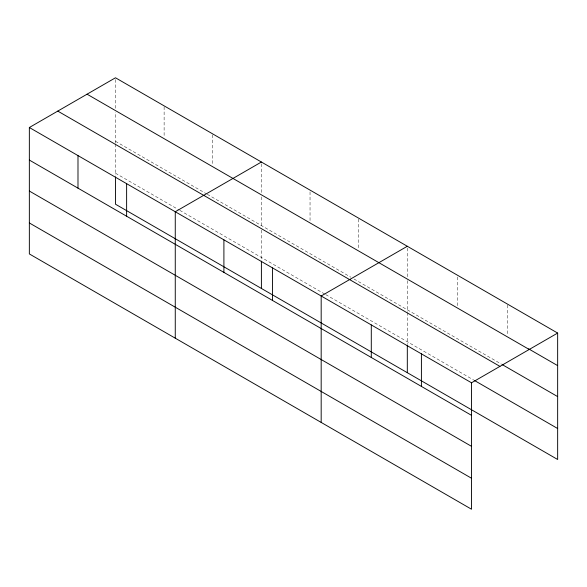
<?xml version="1.0" encoding="UTF-8"?>
<svg xmlns="http://www.w3.org/2000/svg" width="587" height="587" viewBox="0 0 587 587"><rect width="100%" height="100%" fill="white"/><g stroke="black" fill="none" stroke-linecap="round" stroke-linejoin="round"><path stroke-width="0.44" stroke-dasharray="2.94 2.2" d="M115.485 143.14L115.485 112.161M261.398 225.562L261.398 196.403M407.312 280.645L407.312 311.624M115.485 141.313L206.485 193.857M207.27 194.304L350.828 277.189M353.968 279.001L501.276 364.05M115.485 173.231L179.028 209.919M179.813 210.373L324.941 294.16M325.726 294.615L473.87 380.141M507.535 305.035L507.535 334.883M457.427 277.005L457.427 306.854M407.312 248.074L407.312 277.013M407.312 312.541L407.312 344.452M358.672 219.09L358.672 249.842M310.039 191.912L310.039 221.761M261.398 163.832L261.398 193.673M261.398 230.119L261.398 260.21M212.758 134.849L212.758 164.69M164.118 106.768L164.118 137.512M115.485 79.59L115.485 109.431M115.485 144.05L115.485 175.051"/><path stroke-width="0.88" d="M29.35 127.511L471.515 382.79L471.515 509.223L29.35 253.936L29.35 127.511L115.485 77.778L557.65 333.064L557.65 459.489L115.485 204.21L115.485 176.878M261.398 162.027L175.264 211.753L175.264 338.178M407.312 246.269L321.177 295.995L321.177 422.427M471.515 382.79L557.65 333.064M528.682 348.891L557.65 365.62M87.059 94.191L529.225 349.47M502.054 364.505L557.65 396.599M57.775 111.097L499.941 366.383M474.648 380.596L557.65 428.517M29.35 160.068L471.515 415.347M29.35 191.046L471.515 446.325M29.35 222.957L471.515 478.244M421.407 353.858L421.407 386.415M407.312 345.361L407.312 372.694M371.292 324.927L371.292 357.483M272.544 267.914L272.544 300.471M261.398 261.12L261.398 288.452M223.904 239.834L223.904 272.39M126.623 183.672L126.623 216.229M77.99 155.592L77.99 188.148"/></g></svg>
